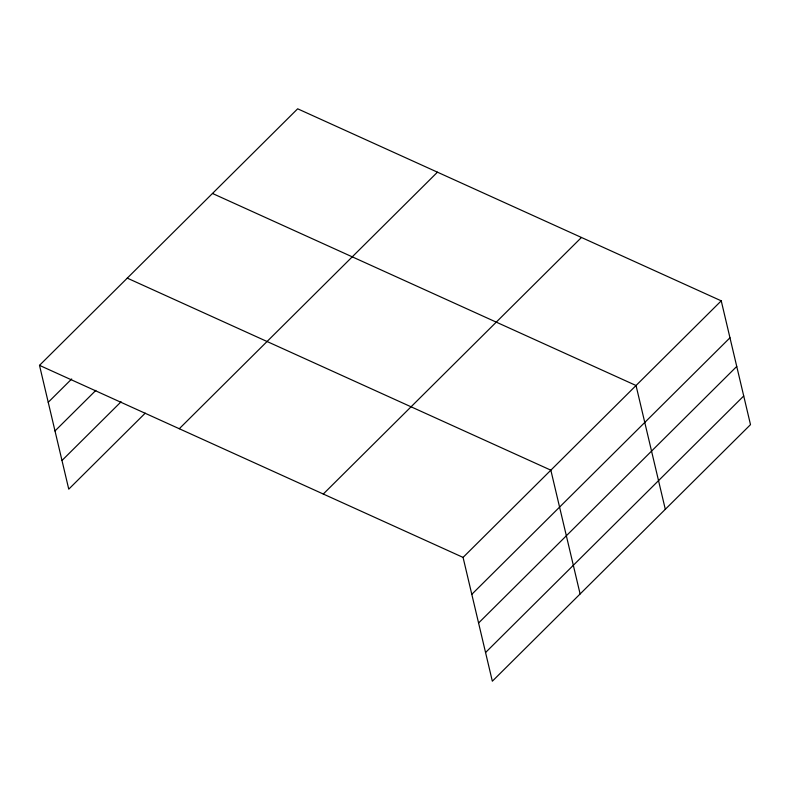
<?xml version="1.0" encoding="UTF-8"?>
<svg xmlns="http://www.w3.org/2000/svg" width="790" height="790" viewBox="0 0 790 790"><rect width="100%" height="100%" fill="white"/><g stroke="black" fill="none" stroke-linecap="round" stroke-linejoin="round"><path stroke-width="1.19" d="M39.5 365.355L297.662 108.803L721.24 300.842L750.5 424.645L492.338 681.197L463.068 557.404L39.5 365.355L68.76 489.158L145.242 413.15M48.23 402.298L71.692 378.973M55.004 430.955L95.857 390.369M61.985 460.491L121.087 401.764M179.281 428.733L437.443 172.181M323.288 494.026L581.46 237.474M463.068 557.404L721.24 300.842M471.798 594.337L729.97 337.784M478.572 623.004L736.744 366.442M485.554 652.53L743.726 395.978M212.471 193.461L636.039 385.51L665.308 509.303M127.279 278.129L550.847 470.178L580.107 593.971"/></g></svg>
